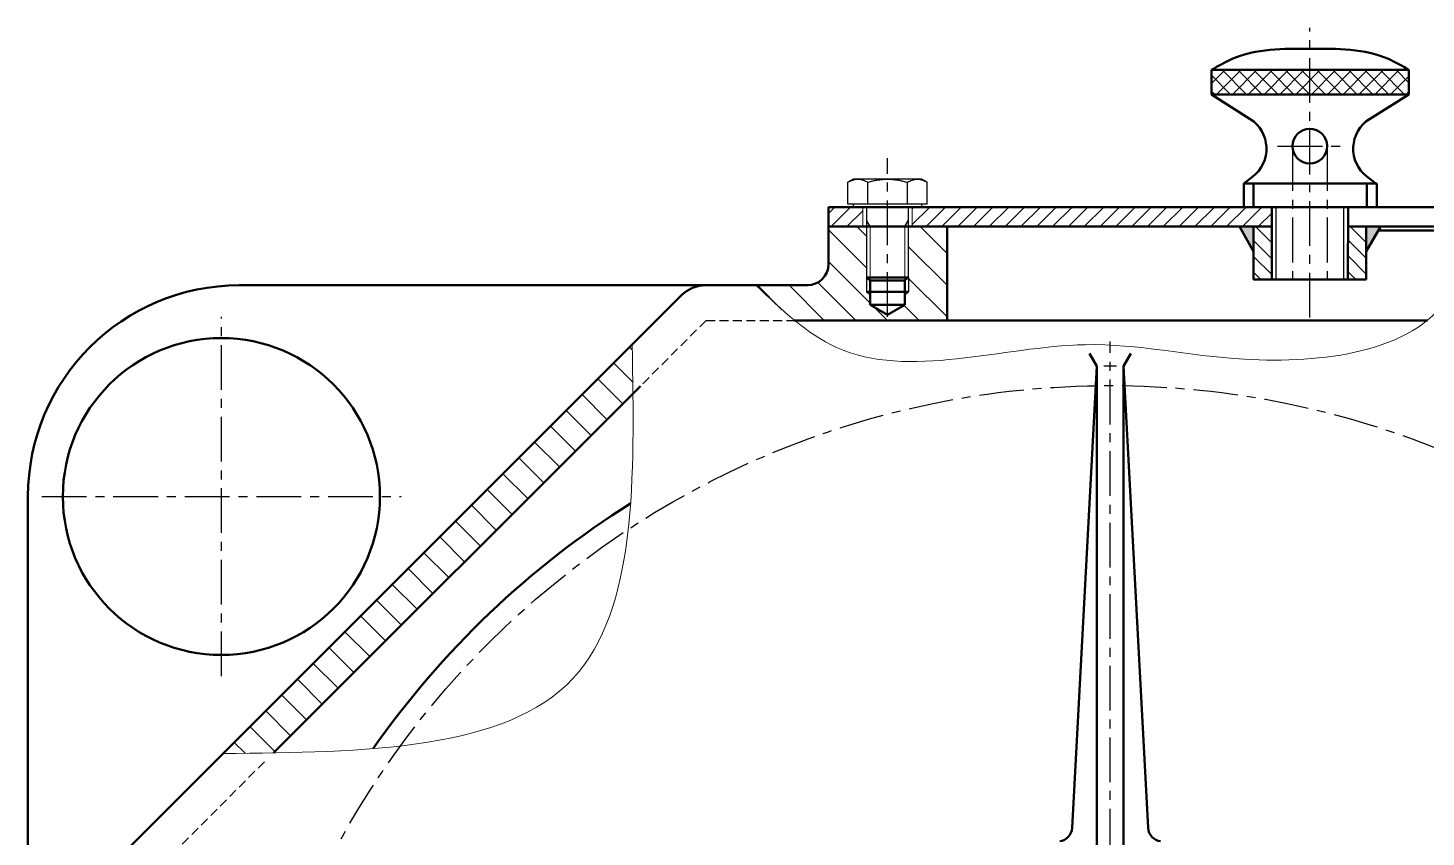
# Model space of a CAD drawing. Header units: millimetres. Extents: x -38 to 949, y -198 to 524.
# Drawn here: x 551 to 749.4, y 228 to 343 of the extents above; entities that cross this region are included whole.
import ezdxf

# ---------------------------------------------------------------- set-up
doc = ezdxf.new("R2010")
doc.units = ezdxf.units.MM
doc.header["$LTSCALE"] = 0.2
doc.linetypes.add('CENTER', pattern=[50.800000000000004, 31.75, -6.35, 6.35, -6.35])
doc.linetypes.add('HIDDEN', pattern=[9.524999999999999, 6.35, -3.175])
for name, color, linetype, lineweight in [('_Kreskowanie', 1, 'Continuous', 25), ('_Linie cienkie', 5, 'Continuous', 25), ('_Linie grube', 7, 'Continuous', 50), ('_Linie niewidoczne', 6, 'HIDDEN', 25), ('_Osie symetrii', 4, 'CENTER', 25), ('kontur', 10, 'Continuous', 15)]:
    doc.layers.add(name, color=color, linetype=linetype, lineweight=lineweight)
doc.layers.add('SLD-0', color=179, linetype='Continuous')
pattern_1 = [(135, (0, 0), (-2.245064030267288, -2.245064030267288), [])]
pattern_2 = [(45, (0, 0), (-1.122532015133644, 1.122532015133644), [])]
pattern_3 = [(135, (-1.790189304333808, 0), (-1.122532015133644, -1.122532015133644), [])]

msp = doc.modelspace()

# ---------------------------------------------------------------- hatches: boundary and pattern name
at = {"layer": '_Kreskowanie', "transparency": 33554687}
h = msp.add_hatch(dxfattribs=at)
h.set_pattern_fill('ANSI31', color=256, scale=0.5, angle=90, style=0)
h.set_pattern_definition([(135, (0, 0), (-1.122532015133644, -1.122532015133644), [])])
h.paths.add_polyline_path([(732.9664119645329, 336.9854050406192), (732.965666972268, 336.9854050406192), (722.0155820122004, 336.9854050406192), (718.9602294070975, 336.9854050406192), (718.9602294070975, 333.5220257114398), (722.0155820122004, 333.5220257114398), (732.9602294070975, 333.5220257114398)])
h.paths.add_polyline_path([(746.9711045374385, 336.9854050406192), (743.9157519323355, 336.9854050406192), (732.9664119645329, 336.9854050406192), (732.9602294070975, 333.5220257114398), (743.9157519323355, 333.5220257114398), (746.9711045374385, 333.5220257114398)])
h = msp.add_hatch(dxfattribs=at)
h.set_pattern_fill('ANSI31', color=256, scale=0.5, style=0)
h.set_pattern_definition(pattern_2)
h.paths.add_polyline_path([(732.9664119645329, 336.9854050406192), (732.965666972268, 336.9854050406192), (722.0155820122004, 336.9854050406192), (718.9602294070975, 336.9854050406192), (718.9602294070975, 333.5220257114398), (722.0155820122004, 333.5220257114398), (732.9602294070975, 333.5220257114398)])
h.paths.add_polyline_path([(746.9711045374385, 336.9854050406192), (743.9157519323355, 336.9854050406192), (732.9664119645329, 336.9854050406192), (732.9602294070975, 333.5220257114398), (743.9157519323355, 333.5220257114398), (746.9711045374385, 333.5220257114398)])
h = msp.add_hatch(dxfattribs=at)
h.set_pattern_fill('ANSI31', color=256, scale=0.5)
h.set_pattern_definition(pattern_2)
h.paths.add_polyline_path([(727.5089251340646, 317.4934272115196), (676.4801394267747, 317.4934272115196), (676.4801394267747, 314.7322023352757), (727.5089251340646, 314.7322023352757)])
h.paths.add_polyline_path([(669.4443894267747, 317.4934272115196), (668.0872644267747, 317.4934272115196), (664.5842089334149, 317.4934272115196), (664.5842089334149, 314.7322023352757), (669.4443894267747, 314.7322023352757)])
h = msp.add_hatch(dxfattribs=at)
h.set_pattern_fill('ANSI31', color=256, angle=90)
h.set_pattern_definition(pattern_1)
edge = h.paths.add_edge_path()
edge.add_line((681.4132014384573, 314.7322023352757), (675.9622644267747, 314.7322023352757))
edge.add_line((675.9622644267747, 314.7322023352757), (675.9622644267746, 307.5281281455761))
edge.add_line((675.9622644267746, 307.5281281455761), (675.9622644267747, 305.4942502975783))
edge.add_line((675.9622644267747, 305.4942502975783), (675.4443894267749, 304.9763752975786))
edge.add_line((675.4443894267749, 304.9763752975786), (675.4443894267748, 303.6160764215235))
edge.add_line((675.4443894267748, 303.6160764215235), (675.4373983107087, 303.6160764215235))
edge.add_line((675.4373983107087, 303.6160764215235), (672.9622644267747, 302.1870572073539))
edge.add_line((672.9622644267747, 302.1870572073539), (670.4871305428409, 303.6160764215234))
edge.add_line((670.4871305428409, 303.6160764215234), (670.4801394267745, 303.6160764215234))
edge.add_line((670.4801394267745, 303.6160764215234), (670.4801394267747, 304.9763752975784))
edge.add_line((670.4801394267747, 304.9763752975784), (669.9622644267747, 305.4942502975785))
edge.add_line((669.9622644267747, 305.4942502975785), (669.9622644267749, 307.5281281455761))
edge.add_line((669.9622644267749, 307.5281281455761), (669.9622644267748, 314.7322023352757))
edge.add_line((669.9622644267748, 314.7322023352757), (664.5842089334149, 314.7322023352757))
edge.add_line((664.5842089334149, 314.7322023352757), (664.5842089334149, 309.4))
edge.add_arc((661.5842089334149, 309.4), 3, -90, 0, ccw=False)
edge.add_line((661.5842089334149, 306.4), (654.29435100938, 306.4))
edge.add_spline(control_points=[(654.29435100938, 306.4), (656.0858537948611, 304.6637822082405), (657.8773565803422, 302.927564416481), (659.7330588428554, 301.4)], knot_values=[0, 0, 0, 0, 7.122174286230195, 7.122174286230195, 7.122174286230195, 7.122174286230195], degree=3, periodic=0)
edge.add_line((659.7330588428554, 301.4), (681.4132014384573, 301.4))
edge.add_line((681.4132014384573, 301.4), (681.4132014384573, 314.7322023352757))
h.paths.add_polyline_path([(675.4443894267748, 303.6160764215235), (675.4373983107087, 303.6160764215235), (675.4443894267748, 303.6201127442662)], flags=16)
at = {"layer": '_Kreskowanie', "true_color": 0x000000, "transparency": 33554687}
for points in [[(724.9313641780913, 314.7322023352757), (722.9004140253951, 314.7322023352757), (724.9313641780913, 311.2144934831662)], [(740.9219593949003, 314.7036571590305), (742.9528966037285, 314.6964061912553), (740.9094003503096, 311.1859707263579)]]:
    msp.add_hatch(color=18, dxfattribs=at).paths.add_polyline_path(points)
at = {"layer": '_Kreskowanie', "transparency": 33554687}
h = msp.add_hatch(dxfattribs=at)
h.set_pattern_fill('ANSI31', color=256, scale=0.5, angle=90, style=0)
h.set_pattern_definition(pattern_3)
h.paths.add_polyline_path([(727.5089251340646, 314.7322023352757), (724.9313641780913, 314.7322023352757), (724.9313641780913, 307.2291328749194), (727.5089251340646, 307.2291328749194)])
h = msp.add_hatch(dxfattribs=at)
h.set_pattern_fill('ANSI31', color=256, scale=0.5, angle=90, style=0)
h.set_pattern_definition(pattern_3)
h.paths.add_polyline_path([(738.3444148665131, 314.7128596554116), (740.9219593949003, 314.7036571590305), (740.8951716794069, 307.2006355180361), (738.3176271510197, 307.2098380144172)])
h = msp.add_hatch(dxfattribs=at)
h.set_pattern_fill('ANSI31', color=256, angle=90)
h.set_pattern_definition(pattern_1)
edge = h.paths.add_edge_path()
edge.add_spline(control_points=[(636.8143546915549, 290.99940071639), (636.7854277235419, 294.0345712949126), (636.7623194230524, 295.4022533930033), (636.715512112326, 297.9716259490266)], knot_values=[111.4355564771662, 111.4355564771662, 111.4355564771662, 111.4355564771662, 116.160022062103, 116.160022062103, 116.160022062103, 116.160022062103], degree=3, periodic=0)
edge.add_line((636.715512112326, 297.9716259490266), (578.6355010812745, 239.8916149179751))
edge.add_spline(control_points=[(578.6355010812745, 239.8916149179751), (581.333949251346, 239.9193294477653), (583.0548403526597, 239.9395454479748), (585.7949507311434, 239.9799967559786)], knot_values=[0, 0, 0, 0, 4.724465584936876, 4.724465584936876, 4.724465584936876, 4.724465584936876], degree=3, periodic=0)
edge.add_line((585.7949507311864, 239.9799967559701), (636.8143546915634, 290.999400716347))

# ---------------------------------------------------------------- linework, layer by layer
at = {"layer": '_Linie cienkie'}
for p, q in [((728.1089251340646, 307.2291328749194), (728.1089251340647, 317.4934272115196)), ((737.7176309750037, 307.2119801549613), (737.744418690497, 317.4934272115198)), ((670.4801394267747, 314.7322023352757), (669.9622644267747, 315.6291881472455)), ((675.4443894267747, 314.7322023352757), (675.9622644267747, 315.6291881472454)), ((669.9622644267749, 307.5281281455761), (669.9622644267747, 305.4942502975784)), ((675.9622644267746, 307.5281281455761), (675.9622644267747, 305.4942502975784)), ((669.9622644267748, 305.4942502975784), (670.4801394267747, 304.9763752975784)), ((675.9622644267748, 305.4942502975784), (675.4443894267749, 304.9763752975786))]:
    msp.add_line(p, q, dxfattribs=at)
at = {"layer": '_Linie cienkie', "linetype": 'Continuous', "lineweight": 0}
for p, q in [((670.480139426775, 307.0967765070156), (670.4801394267747, 314.7322023352757)), ((675.4443894267752, 307.0967765070156), (675.4443894267747, 314.7322023352757))]:
    msp.add_line(p, q, dxfattribs=at)
at = {"layer": '_Linie grube'}
for p, q in [((718.9602294070975, 333.5220257114398), (718.9602294070975, 336.9854050406192)), ((718.9602294070975, 336.9854050406192), (722.0155820122004, 336.9854050406192)), ((722.0155820122004, 336.9854050406192), (732.965666972268, 336.9854050406192)), ((743.9157519323355, 336.9854050406192), (732.965666972268, 336.9854050406192)), ((746.9711045374385, 336.9854050406192), (743.9157519323355, 336.9854050406192)), ((746.9711045374385, 333.5220257114398), (746.9711045374385, 336.9854050406192)), ((722.0155820122004, 333.5220257114398), (718.9602294070975, 333.5220257114398)), ((724.4421793108648, 330.0117891033418), (718.9602294070975, 333.5220257114398)), ((722.0155820122004, 333.5220257114398), (732.965666972268, 333.5220257114398)), ((743.9157519323355, 333.5220257114398), (732.965666972268, 333.5220257114398)), ((741.3635959818158, 330.0117891033418), (746.9711045374385, 333.5220257114398)), ((743.9157519323355, 333.5220257114398), (746.9711045374385, 333.5220257114398)), ((723.5191310678663, 320.8590435406303), (724.7902749890521, 321.8346972756465)), ((742.2866442248144, 320.8590435406303), (741.0155003036285, 321.8346972756465)), ((723.5191310678663, 317.4934272115196), (723.5191310678663, 320.8590435406303)), ((723.5191310678663, 320.8590435406303), (732.9442978705002, 320.8590435406301)), ((724.9313641780913, 317.4934272115196), (724.9313641780913, 320.8590435406303)), ((742.4122028766697, 320.8590435406303), (732.9870360740357, 320.8590435406301)), ((740.9999697664447, 317.4934272115196), (740.9999697664447, 320.8590435406303)), ((742.4122028766697, 317.4934272115196), (742.4122028766697, 320.8590435406303)), ((664.5842089334149, 309.4), (664.5842089334149, 317.4934272115196)), ((664.5842089334149, 317.4934272115196), (732.9656669722681, 317.4934272115196)), ((727.5089251340646, 314.7322023352757), (727.5089251340646, 317.4934272115196)), ((801.3471250111213, 317.4934272115196), (732.9656669722681, 317.4934272115196)), ((738.344414866513, 317.4934272115197), (738.3176271510197, 307.2098380144172)), ((664.5842089334149, 314.7322023352757), (727.5089251340645, 314.7322023352757)), ((681.4132014384573, 314.7322023352757), (681.4132014384573, 301.4)), ((724.9313641780913, 311.2144934831662), (722.9004140253951, 314.7322023352757)), ((724.9313641780913, 314.7322023352757), (724.9313641780913, 307.2291328749194)), ((727.5089251340646, 314.7322023352757), (727.5089251340646, 307.2291328749194)), ((732.9028876463403, 314.7322023352757), (732.9656669722681, 314.7322023352757)), ((732.925672786686, 314.1639063460603), (732.9266872648185, 314.1639063460603)), ((801.3471250111213, 314.7322023352757), (738.3372221534455, 314.7322023352757)), ((740.9219593949003, 314.7036571590305), (740.8951716794069, 307.2006355180361)), ((740.9094003503096, 311.1859707263579), (742.9528966037285, 314.6964061912553)), ((742.6429175571164, 314.1639063460603), (801.3471250111213, 314.1639063460603)), ((580.9656669722681, 306.4), (651.7069369249858, 306.4)), ((647.2149539751649, 306.4), (656.7069369249857, 306.4)), ((651.7069369249858, 306.4), (661.5842089334149, 306.4)), ((669.9622644267749, 307.5281281455761), (675.9622644267749, 307.5281281455761)), ((669.9622644267749, 307.5281281455761), (670.480139426775, 307.0967765070156)), ((670.480139426775, 307.0967765070156), (670.4801394267745, 303.6160764215234)), ((670.480139426775, 307.0967765070156), (675.4443894267752, 307.0967765070156)), ((675.4443894267753, 307.1115397852313), (675.9622644267749, 307.5281281455758)), ((675.4443894267752, 307.0967765070156), (675.4443894267748, 303.6160764215234)), ((724.9313641780913, 307.2291328749194), (732.9132933643899, 307.2291328749194)), ((740.8951716794069, 307.2006355180361), (732.9132933643899, 307.2291328749194)), ((552.4301330663353, 213.686246903036), (643.6794200692322, 304.9355339059327)), ((669.9622644267748, 305.4942502975784), (675.9622644267748, 305.4942502975784)), ((672.9622644267747, 302.1870572073539), (670.4801394267746, 303.6201127442662)), ((670.4801394267746, 303.6160764215234), (675.4443894267748, 303.6160764215235)), ((672.9622644267747, 302.1870572073539), (675.4443894267748, 303.6201127442662)), ((659.7330588428555, 301.4), (749.5961923318949, 301.4)), ((702.6540208226644, 294.9255160692917), (701.6260571633435, 296.70600135557)), ((706.4579706172284, 294.9255160692917), (707.4859342765493, 296.70600135557)), ((702.6540208226644, 294.9255160692917), (699.1590793627163, 229.3232947754172)), ((702.6540208226644, 226.7542605674161), (702.6540208226644, 294.9255160692917)), ((706.4579706172284, 226.7542605674161), (706.4579706172284, 294.9255160692917)), ((706.4579706172284, 294.9255160692917), (709.9529120771765, 229.3232947754172)), ((637.8888132257904, 292.0738592506255), (585.7949507311434, 239.9799967559786)), ((550.9656669722681, 276.4), (550.9656669722681, 205.6587300472823))]:
    msp.add_line(p, q, dxfattribs=at)
at = {"layer": '_Linie grube', "color": 7, "linetype": 'Continuous', "lineweight": 30}
for p, q in [((668.0872644267747, 321.4684272115196), (667.3330993021759, 321.0330097738191)), ((668.7403905833257, 321.4684272115196), (668.0872644267747, 321.4684272115196)), ((672.9622644267747, 321.4684272115196), (668.7403905833257, 321.4684272115196)), ((677.1841382702239, 321.4684272115196), (672.9622644267747, 321.4684272115196)), ((677.8372644267747, 321.4684272115196), (677.1841382702239, 321.4684272115196)), ((678.5914295513737, 321.033009773819), (677.8372644267747, 321.4684272115196)), ((667.3330993021759, 317.9434272115196), (667.3330993021759, 321.0330097738191)), ((670.1476818644753, 317.9434272115196), (670.1476818644753, 321.0330097738191)), ((675.7768469890741, 317.9434272115196), (675.7768469890741, 321.0330097738191)), ((678.5914295513737, 317.9434272115196), (678.5914295513737, 321.033009773819)), ((668.7403905833257, 317.9434272115196), (667.3330993021759, 317.9434272115196)), ((668.0872644267747, 317.9434272115196), (668.0872644267747, 317.4934272115196)), ((672.9622644267747, 317.4934272115196), (668.0872644267747, 317.4934272115196)), ((670.1476818644753, 317.9434272115196), (668.7403905833257, 317.9434272115196)), ((669.9622644267747, 317.4934272115196), (669.9622644267746, 307.5281281455763)), ((672.9622644267747, 317.9434272115196), (670.1476818644753, 317.9434272115196)), ((675.7768469890741, 317.9434272115196), (672.9622644267747, 317.9434272115196)), ((677.8372644267747, 317.4934272115196), (672.9622644267747, 317.4934272115196)), ((677.1841382702239, 317.9434272115196), (675.7768469890741, 317.9434272115196)), ((675.9622644267746, 307.5281281455761), (675.9622644267747, 317.4934272115196)), ((678.5914295513737, 317.9434272115196), (677.1841382702239, 317.9434272115196)), ((677.8372644267747, 317.4934272115196), (677.8372644267747, 317.9434272115196))]:
    msp.add_line(p, q, dxfattribs=at)
at = {"layer": '_Linie grube', "linetype": 'Continuous', "lineweight": 0}
for p, q in [((669.4443894267747, 314.7322023352757), (669.4443894267747, 317.4934272115196)), ((676.4801394267747, 314.7322023352757), (676.4801394267747, 317.4934272115196))]:
    msp.add_line(p, q, dxfattribs=at)
at = {"layer": '_Linie grube'}
for centre, radius in [((732.9028876463403, 326.1711632093806), 2.462788223413896), ((578.4165836382926, 276.4), 22.5)]:
    msp.add_circle(centre, radius, dxfattribs=at)
for centre, radius, start, end in [((721.7459362324826, 325.8010560006295), 5, 307.507678965123, 57.3674965025273), ((744.0598390601981, 325.8010560006295), 5, 122.6325034974678, 232.492321034876), ((661.5842089334149, 309.4), 3, 270, 0), ((580.9656669722681, 276.4), 30, 90, 180), ((647.2149539751649, 301.4), 5, 90, 135), ((704.5559957199464, 167.482559124814), 127.6121731784076, 122.2319119666194, 145.048410481682), ((697.1619115336531, 229.4296933776383), 2, 276.8066896264179, 356.9504649699652), ((711.9500799062397, 229.4296933776383), 2, 183.0495350300351, 263.193310373579)]:
    msp.add_arc(centre, radius, start, end, dxfattribs=at)
for points in [[(718.9602294070975, 336.9854050406192), (721.8777499922726, 338.5558976670729), (732.965666972268, 340)], [(746.9711045374385, 336.9854050406192), (744.0535839522634, 338.5558976670729), (732.965666972268, 340)]]:
    msp.add_spline(points, degree=3, dxfattribs=at)
at = {"layer": '_Linie grube', "color": 7, "linetype": 'Continuous', "lineweight": 30}
for points, knots in [([(667.3330993021759, 321.0330097738191), (667.4466955200135, 321.0952499404522), (667.6742671193051, 321.2199380201308), (668.0235299431208, 321.3567670088085), (668.379437678675, 321.4505374342125), (668.6198165894666, 321.4624512465907), (668.7403905833257, 321.4684272115196)], [0, 0, 0, 0, 0.2472686137512648, 0.4953625653849101, 0.7468740051198234, 1, 1, 1, 1]), ([(668.7403905833257, 321.4684272115196), (668.7737448861321, 321.4679342740628), (668.9165111789491, 321.4658243557803), (669.169087886379, 321.4331697784679), (669.4971594393146, 321.3430189919258), (669.8242466483061, 321.2105162444928), (670.0397506749309, 321.092244153917), (670.1476818644753, 321.0330097738191)], [0, 0, 0, 0, 0.07004250634340858, 0.2998026679871639, 0.5308245239749432, 0.7650221760328626, 1, 1, 1, 1]), ([(670.1476818644753, 321.0330097738191), (670.3207598767008, 321.080981664273), (670.6672249159249, 321.1770110945517), (671.1954072951942, 321.2937903164369), (671.7306301659551, 321.3848230565843), (672.3202266382762, 321.4533889782707), (672.7321309914437, 321.463036874158), (672.9622644267747, 321.4684272115196)], [0, 0, 0, 0, 0.1885515098925545, 0.3774396610564134, 0.5676415462096916, 0.758438735837447, 1, 1, 1, 1]), ([(672.9622644267747, 321.4684272115196), (673.1455169498538, 321.4649600438188), (673.5127692663705, 321.4580115699399), (674.0637523969181, 321.4026817327529), (674.6136739016783, 321.3162393879628), (675.1866952382693, 321.1954202517509), (675.571716543672, 321.0894619213061), (675.7768469890741, 321.0330097738191)], [0, 0, 0, 0, 0.192371807422933, 0.3855280719822984, 0.5808042454335385, 0.7766621985891543, 1, 1, 1, 1]), ([(675.7768469890741, 321.0330097738191), (675.8904432069116, 321.0952499404522), (676.1180148062033, 321.2199380201308), (676.4672776300192, 321.3567670088085), (676.8231853655732, 321.4505374342125), (677.0635642763648, 321.4624512465907), (677.1841382702239, 321.4684272115196)], [0, 0, 0, 0, 0.2472686137512654, 0.4953625653849105, 0.7468740051198239, 0.9999999999999999, 0.9999999999999999, 0.9999999999999999, 0.9999999999999999]), ([(677.1841382702239, 321.4684272115196), (677.2174925730305, 321.4679342740628), (677.3602588658475, 321.4658243557803), (677.6128355732774, 321.4331697784679), (677.940907126213, 321.3430189919258), (678.2679943352045, 321.2105162444928), (678.4834983618293, 321.092244153917), (678.5914295513737, 321.033009773819)], [0, 0, 0, 0, 0.07004250634341509, 0.2998026679871686, 0.5308245239749462, 0.765022176032864, 1, 1, 1, 1])]:
    msp.add_open_spline(points, degree=3, knots=knots, dxfattribs=at)
at = {"layer": '_Linie niewidoczne'}
for p, q in [((647.2149539751649, 301.4), (637.8888132257904, 292.0738592506255)), ((647.2149539751649, 301.4), (659.7330588428555, 301.4)), ((584.5332677796757, 238.7183138045108), (555.9656669722681, 210.1507129971032))]:
    msp.add_line(p, q, dxfattribs=at)
at = {"layer": '_Osie symetrii'}
for p, q in [((732.9028876463403, 301.8297895033799), (732.9028876463403, 342.9516649966439)), ((728.3285888587624, 326.1711632093806), (737.4771864339183, 326.1711632093806)), ((730.4400994229264, 326.1711632093806), (730.4400994229264, 307.2291328749194)), ((735.3656758697542, 326.1711632093806), (735.3656758697541, 307.2203772391264)), ((672.962264426947, 301.9280427576944), (672.9622644267495, 324.4684272115196)), ((578.4165836382926, 250.9), (578.4165836382926, 301.9)), ((704.5559957199464, 42.80755912481398), (704.5559957199464, 298.3979596810005)), ((705.4579706172284, 294.9255160692917), (703.6540208226644, 294.9255160692917)), ((552.9165836382926, 276.4), (603.9165836382926, 276.4))]:
    msp.add_line(p, q, dxfattribs=at)
msp.add_circle((704.5559957199464, 167.482559124814), 124.675, dxfattribs=at)
at = {"layer": 'kontur'}
for points in [[(654.29435100938, 306.4), (665.7220213567629, 297.5802931681162), (701.0133552190158, 297.9642337459578), (723.6446206246072, 295.9009279512626), (752.5083311967281, 304.7455879568185), (755.8333526311646, 317.4934272115196)], [(578.6355010812745, 239.8916149179751), (628.3688342987411, 250.6127350226849), (636.715512112326, 297.9716259490266)]]:
    msp.add_spline(points, degree=3, dxfattribs=at)
at = {"layer": 'SLD-0', "linetype": 'Continuous', "lineweight": 0}
msp.add_line((675.4443894267747, 317.4776369603645), (670.4801394267747, 317.4776369603645), dxfattribs=at)

doc.saveas('drawing.dxf')
